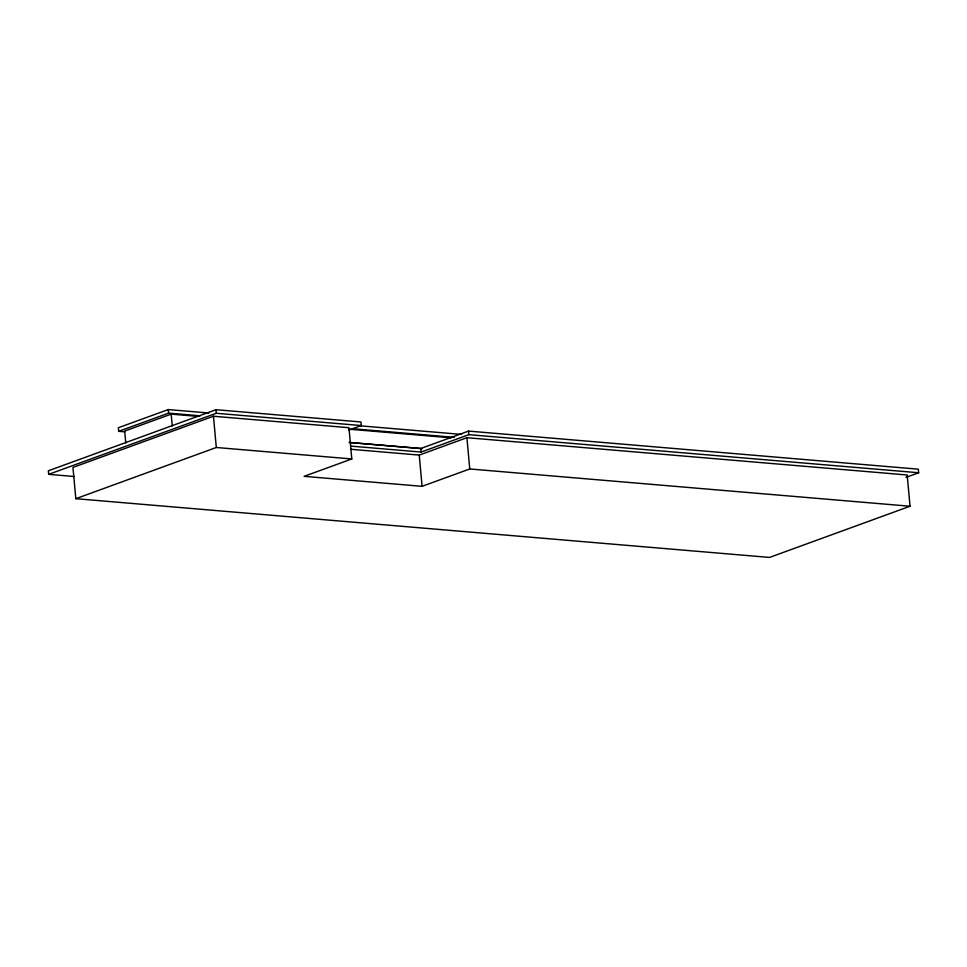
<?xml version="1.0" encoding="UTF-8"?>
<svg xmlns="http://www.w3.org/2000/svg" width="967" height="967" viewBox="0 0 967 967"><rect width="100%" height="100%" fill="white"/><g stroke="black" fill="none" stroke-linecap="round" stroke-linejoin="round"><path stroke-width="1.45" d="M208.848 413.006L168.246 409.573L118.361 427.74L118.687 431.318L124.707 431.826M118.687 431.318L168.572 413.139L200.157 415.81M198.271 416.414L171.183 414.118L124.695 431.064L125.783 442.971M348.64 430.158L361.283 425.553L360.957 421.975L215.967 409.706L48.35 470.784L48.676 474.35L74.241 476.513M48.676 474.35L216.294 413.272L361.283 425.553M910.032 506.237L469.757 468.959L422.083 486.328L304.121 476.332L351.795 458.962L348.942 427.716L213.465 416.245L72.96 467.436L75.813 498.682L769.527 557.427L910.032 506.237L907.191 474.99L466.916 437.7L419.243 455.082L350.55 449.256M75.813 498.682L216.306 447.491L351.795 458.962M349.075 442.415L420.802 448.483L468.548 431.089L918.324 469.176L918.65 472.754L905.97 477.372M350.888 446.113L421.128 452.06L468.874 434.667L918.65 472.754M359.253 425.746L461.513 434.401M352.048 428.671L454.321 437.338M348.761 429.155L451.081 437.821M349.981 442.548L422.204 448.664M468.548 431.089L468.874 434.667M466.916 437.7L469.757 468.959M420.802 448.483L421.128 452.06M419.243 455.082L422.083 486.328M215.967 409.706L216.294 413.272M213.465 416.245L216.306 447.491M171.183 414.118L172.271 426.024M168.246 409.573L168.572 413.139"/></g></svg>
